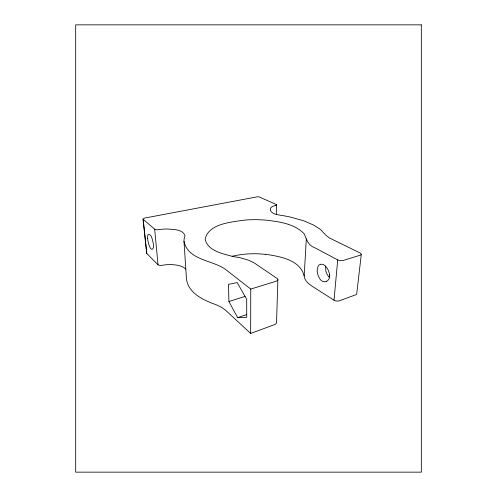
<?xml version="1.0" encoding="UTF-8"?>
<svg xmlns="http://www.w3.org/2000/svg" width="497" height="497" viewBox="0 0 497 497"><rect width="100%" height="100%" fill="white"/><g stroke="black" fill="none" stroke-linecap="round" stroke-linejoin="round"><path stroke-width="0.75" d="M250.656 333.437L250.761 289.074L224.998 269.02C211.654 259.912 188.351 260.248 184.008 241.548L186.462 279.09C188.307 292.981 203.043 299.94 214.76 304.257A41.096 41.096 0 0 1 217.232 305.195L221.737 307.457L225.483 310.14L250.656 333.437L274.829 324.541A3.69 3.69 0 0 0 275.369 324.305L276.537 322.895L277.879 279.674A0.895 0.895 0 0 0 277.86 279.432L277.506 278.811A2.404 2.404 0 0 0 277.084 278.457L254.029 262.789L248.618 260.248L240.896 257.943A65.84 65.84 0 0 0 236.709 257.142A92.144 92.144 0 0 1 231.695 256.203C221.973 253.52 207.709 250.705 205.143 239.219C208.367 223.42 232.31 221.96 245.133 220.053A128.829 128.829 0 0 1 266.38 220.183C279.606 221.786 294.646 223.756 304.276 233.919C306.556 239.399 307.997 245.338 314.514 247.612L337.96 260.024L339.662 260.521A11.214 11.214 0 0 0 341.29 260.676L343.054 260.509L360.188 255.197A3.025 3.025 0 0 0 360.536 255.073L361.313 254.209L360.431 253.159L329.399 237.951L326.2 235.503L320.372 229.415L313.675 225.104L303.698 220.792L290.341 217.052A140.409 140.409 0 0 0 281.507 215.418A37.666 37.666 0 0 1 277.388 214.574C270.61 214.002 266.361 207.038 275.642 205.516M276.282 214.257L276.537 204.857L276.015 205.391A2.765 2.765 0 0 1 275.642 205.516M277.879 279.674L277.5 280.457L276.282 281.172L250.761 289.074M361.307 254.284L356.734 293.758A0.777 0.777 0 0 1 356.678 293.988L356.082 294.603A2.553 2.553 0 0 1 355.641 294.802L339.103 300.896L337.413 301.089A9.002 9.002 0 0 1 335.86 300.909L334.239 300.343L311.923 286.079C308.364 283.756 304.562 280.488 304.17 275.972L306.338 238.852M320.77 264.218L322.528 264.292A5.417 5.417 0 0 1 323.858 264.845L325.709 266.274L327.697 269.094A15.823 15.823 0 0 1 328.834 271.828C332.816 280.842 322.379 286.371 318.689 276.605A15.687 15.687 0 0 1 317.614 273.673C316.34 270.505 317.751 264.603 320.416 264.305M329.262 276.835L329.424 274.928M334.009 300.188L337.718 259.894M325.578 266.162L325.858 271.076A15.805 15.805 0 0 0 326.678 273.456L328.163 276.028A11.723 11.723 0 0 0 329.113 277.096L329.343 277.332M237.634 317.676L246.729 317.272L246.692 299.312L237.218 282.563L228.527 284.352L228.893 301.505L237.634 317.676L246.723 314.57M326.305 281.824L326.641 281.693M228.893 301.505L245.04 296.392M265.671 254.302C279.755 256.427 300.213 259.763 304.17 275.972M143.037 219.177L154.772 229.285L156.53 229.738A8.878 8.878 0 0 0 157.717 229.757L160.885 229.353A57.08 57.08 0 0 1 167.918 229.024C173.608 229.546 182.486 229.204 184.94 235.522A3.218 3.218 0 0 1 184.729 236.852A11.269 11.269 0 0 0 183.996 241.554M143.198 219.425L146.764 253.451L158.114 264.895L159.817 265.417A7.132 7.132 0 0 0 160.966 265.441L166.259 264.733A45.941 45.941 0 0 1 171.931 264.628C176.746 264.944 182.126 265.591 185.81 269.051M146.764 253.451L143.024 219.059L144.273 218.183A5.759 5.759 0 0 1 145.13 217.972L257.719 196.737A10.114 10.114 0 0 1 258.813 196.787L276.009 204.354A1.528 1.528 0 0 1 276.332 204.54L276.531 204.82M154.673 229.198L158.021 264.789M147.652 238.324C146.789 231.913 151.399 234.304 152.125 238.883A26.304 26.304 0 0 1 153.182 243.132C154.716 247.512 151.827 252.836 149.485 246.195A23.707 23.707 0 0 1 147.671 238.324M232.192 256.247A97.449 97.449 0 0 1 265.659 254.421M421.319 24.85L75.681 24.85L75.681 472.15L421.319 472.15L421.319 24.85"/></g></svg>
